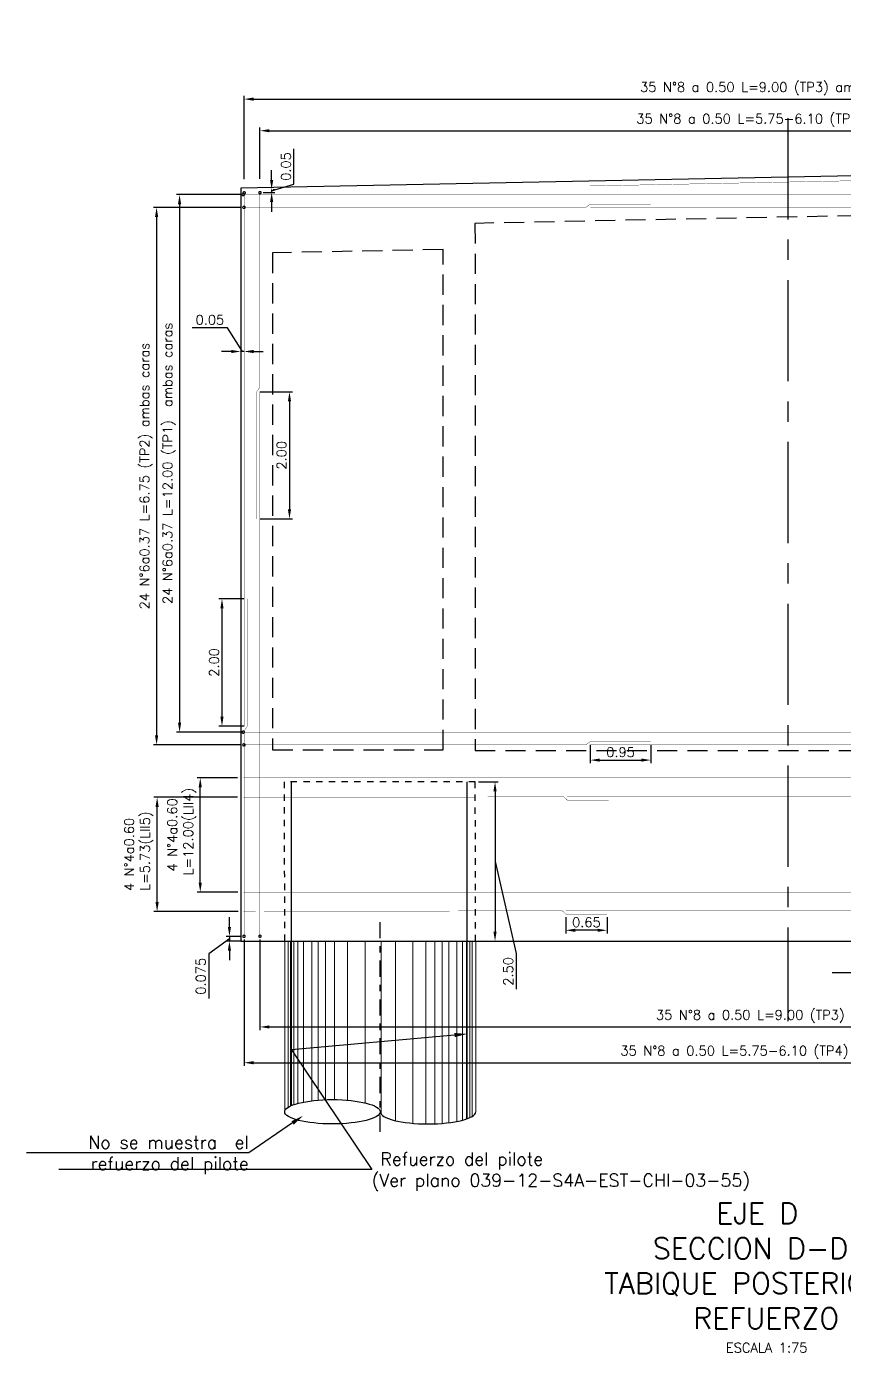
# Model space of a CAD drawing. Header units: metres. Extents: x 1080594 to 1081411, y 976871 to 977162.
# Drawn here: x 1081123.22 to 1081136.06, y 977086.13 to 977106.94 of the extents above; entities that cross this region are included whole.
import ezdxf
from ezdxf import colors
from ezdxf.entities.mleader import LeaderData, LeaderLine
from ezdxf.math import Vec2, Vec3

# ---------------------------------------------------------------- set-up
doc = ezdxf.new("R2010")
doc.units = ezdxf.units.M
doc.header["$LTSCALE"] = 25.4
for name, pattern in [('CENTER', [2, 1.25, -0.25, 0.25, -0.25]), ('DASHDOT', [1, 0.5, -0.25, 0, -0.25]), ('HIDDEN', [0.375, 0.25, -0.125])]:
    doc.linetypes.add(name, pattern=pattern)
for name, color, linetype in [('CONTRAPESO', 3, 'Continuous'), ('COT', 1, 'Continuous'), ('DIMCONTRAPESO', 1, 'Continuous'), ('EJE VIA', 10, 'CENTER'), ('EJE-D', 11, 'DASHDOT'), ('PROY', 9, 'HIDDEN'), ('PROYECC', 251, 'HIDDEN'), ('REF', 6, 'Continuous'), ('REF V', 6, 'Continuous'), ('REGL175', 7, 'Continuous')]:
    doc.layers.add(name, color=color, linetype=linetype)
for name, color, linetype, lineweight in [('COTA', 1, 'Continuous', 30), ('COTACIM', 20, 'Continuous', 5), ('EJEPILOTE', 145, 'DASHDOT', 30), ('OTROS', 8, 'Continuous', 5), ('REF 7', 210, 'Continuous', 30)]:
    doc.layers.add(name, color=color, linetype=linetype, lineweight=lineweight)
doc.styles.add('romans', font='romans.shx')
doc.dimstyles.new('Copy 75', dxfattribs={"dimtxt": 0.15, "dimasz": 0.15, "dimexe": 0.05, "dimexo": 0.05, "dimgap": 0.05, "dimtad": 1, "dimzin": 0, "dimdsep": 46, "dimtxsty": 'romans', "dimcen": 0.002, "dimclrd": 1, "dimclre": 1, "dimclrt": 3, "dimadec": 4, "dimazin": 0, "dimtfac": 1, "dimtofl": 0, "dimtmove": 1, "dimatfit": 3, "dimfxl": 1, "dimtolj": 1, "dimtzin": 0, "dimarcsym": 1})

# ---------------------------------------------------------------- blocks, each defined once
blk = doc.blocks.new('*D641')
at = {"layer": 'COTA', "color": 1, "lineweight": -2, "transparency": 16777216}
for p, q in [((1081126.633, 977104.547), (1081126.633, 977105.852)), ((1081143.462, 977104.547), (1081143.462, 977105.852)), ((1081126.783, 977105.802), (1081143.312, 977105.802))]:
    blk.add_line(p, q, dxfattribs=at)
at = {"layer": 'COTA', "color": 1, "transparency": 16777216}
for points in [[(1081126.783, 977105.827), (1081126.783, 977105.777), (1081126.633, 977105.802)], [(1081143.312, 977105.827), (1081143.312, 977105.777), (1081143.462, 977105.802)]]:
    blk.add_solid(points, dxfattribs=at)
at = {"layer": 'Defpoints', "color": 0, "transparency": 16777216}
for p in [(1081143.462, 977105.802), (1081126.633, 977104.497), (1081143.462, 977104.497)]:
    blk.add_point(p, dxfattribs=at)
at = {"layer": 'COTA', "color": 3, "transparency": 16777216, "insert": (1081135.048, 977105.966), "char_height": 0.15, "attachment_point": 5, "style": 'romans'}
blk.add_mtext('\\A1;35 N°8 a 0.50 L=9.00 (TP3) ambas caras', dxfattribs=at)
blk = doc.blocks.new('*D696')
at = {"layer": 'COTA', "color": 1, "lineweight": -2, "transparency": 16777216}
for p, q in [((1081126.636, 977097.96), (1081126.237, 977097.96)), ((1081126.287, 977097.81), (1081126.287, 977096.11)), ((1081126.636, 977095.96), (1081126.237, 977095.96))]:
    blk.add_line(p, q, dxfattribs=at)
at = {"layer": 'COTA', "color": 1, "transparency": 16777216}
for points in [[(1081126.262, 977097.81), (1081126.312, 977097.81), (1081126.287, 977097.96)], [(1081126.262, 977096.11), (1081126.312, 977096.11), (1081126.287, 977095.96)]]:
    blk.add_solid(points, dxfattribs=at)
at = {"layer": 'Defpoints', "color": 0, "transparency": 16777216}
for p in [(1081126.686, 977097.96), (1081126.287, 977095.96), (1081126.686, 977095.96)]:
    blk.add_point(p, dxfattribs=at)
at = {"layer": 'COTA', "color": 3, "transparency": 16777216, "insert": (1081126.162, 977096.96), "char_height": 0.15, "attachment_point": 5, "rotation": 90, "style": 'romans'}
blk.add_mtext('\\A1;2.00', dxfattribs=at)
blk = doc.blocks.new('*D642')
at = {"layer": 'Defpoints', "color": 0, "transparency": 16777216}
for p in [(1081126.582, 977101.841), (1081126.582, 977101.841), (1081126.633, 977101.841)]:
    blk.add_point(p, dxfattribs=at)
at = {"layer": 'DIMCONTRAPESO', "color": 1, "lineweight": -2, "transparency": 16777216}
for p, q in [((1081126.376, 977102.213), (1081125.819, 977102.213)), ((1081126.608, 977101.841), (1081126.376, 977102.213)), ((1081126.432, 977101.841), (1081126.282, 977101.841)), ((1081126.633, 977101.841), (1081126.582, 977101.841)), ((1081126.783, 977101.841), (1081126.933, 977101.841))]:
    blk.add_line(p, q, dxfattribs=at)
at = {"layer": 'DIMCONTRAPESO', "color": 1, "transparency": 16777216}
for points in [[(1081126.432, 977101.866), (1081126.432, 977101.816), (1081126.582, 977101.841)], [(1081126.783, 977101.866), (1081126.783, 977101.816), (1081126.633, 977101.841)]]:
    blk.add_solid(points, dxfattribs=at)
at = {"layer": 'DIMCONTRAPESO', "color": 3, "transparency": 16777216, "insert": (1081126.097, 977102.338), "char_height": 0.15, "attachment_point": 5, "style": 'romans'}
blk.add_mtext('\\A1;0.05', dxfattribs=at)
blk = doc.blocks.new('*D697')
at = {"layer": 'Defpoints', "color": 0, "transparency": 16777216}
for p in [(1081126.404, 977092.587), (1081126.633, 977092.661), (1081126.633, 977092.587)]:
    blk.add_point(p, dxfattribs=at)
at = {"layer": 'DIMCONTRAPESO', "color": 1, "lineweight": -2, "transparency": 16777216}
for p, q in [((1081126.404, 977092.811), (1081126.404, 977092.961)), ((1081126.404, 977092.624), (1081126.079, 977092.385)), ((1081126.583, 977092.661), (1081126.354, 977092.661)), ((1081126.583, 977092.587), (1081126.354, 977092.587)), ((1081126.404, 977092.661), (1081126.404, 977092.587)), ((1081126.079, 977092.385), (1081126.079, 977091.685)), ((1081126.404, 977092.437), (1081126.404, 977092.287))]:
    blk.add_line(p, q, dxfattribs=at)
at = {"layer": 'DIMCONTRAPESO', "color": 1, "transparency": 16777216}
for points in [[(1081126.379, 977092.811), (1081126.429, 977092.811), (1081126.404, 977092.661)], [(1081126.379, 977092.437), (1081126.429, 977092.437), (1081126.404, 977092.587)]]:
    blk.add_solid(points, dxfattribs=at)
at = {"layer": 'DIMCONTRAPESO', "color": 3, "transparency": 16777216, "insert": (1081125.954, 977092.035), "char_height": 0.15, "attachment_point": 5, "rotation": 90, "style": 'romans'}
blk.add_mtext('\\A1;0.075', dxfattribs=at)
blk = doc.blocks.new('*D699')
at = {"layer": 'Defpoints', "color": 0, "transparency": 16777216}
for p in [(1081126.833, 977101.21), (1081126.833, 977099.214), (1081127.347, 977099.214)]:
    blk.add_point(p, dxfattribs=at)
at = {"layer": 'DIMCONTRAPESO', "color": 1, "lineweight": -2, "transparency": 16777216}
for p, q in [((1081126.883, 977101.21), (1081127.397, 977101.21)), ((1081127.347, 977101.06), (1081127.347, 977099.364)), ((1081126.883, 977099.214), (1081127.397, 977099.214))]:
    blk.add_line(p, q, dxfattribs=at)
at = {"layer": 'DIMCONTRAPESO', "color": 1, "transparency": 16777216}
for points in [[(1081127.322, 977101.06), (1081127.372, 977101.06), (1081127.347, 977101.21)], [(1081127.322, 977099.364), (1081127.372, 977099.364), (1081127.347, 977099.214)]]:
    blk.add_solid(points, dxfattribs=at)
at = {"layer": 'DIMCONTRAPESO', "color": 3, "transparency": 16777216, "insert": (1081127.222, 977100.212), "char_height": 0.15, "attachment_point": 5, "rotation": 90, "style": 'romans'}
blk.add_mtext('\\A1;2.00', dxfattribs=at)
blk = doc.blocks.new('*D646')
at = {"layer": 'Defpoints', "color": 0, "transparency": 16777216}
for p in [(1081127.041, 977104.385), (1081126.883, 977104.335), (1081127.067, 977104.335)]:
    blk.add_point(p, dxfattribs=at)
at = {"layer": 'DIMCONTRAPESO', "color": 1, "lineweight": -2, "transparency": 16777216}
for p, q in [((1081127.417, 977104.465), (1081127.417, 977105.022)), ((1081127.067, 977104.535), (1081127.067, 977104.685)), ((1081127.067, 977104.36), (1081127.417, 977104.465)), ((1081127.067, 977104.385), (1081127.067, 977104.335)), ((1081127.091, 977104.385), (1081127.117, 977104.385)), ((1081126.933, 977104.335), (1081127.117, 977104.335)), ((1081127.067, 977104.185), (1081127.067, 977104.035))]:
    blk.add_line(p, q, dxfattribs=at)
at = {"layer": 'DIMCONTRAPESO', "color": 1, "transparency": 16777216}
for points in [[(1081127.042, 977104.535), (1081127.092, 977104.535), (1081127.067, 977104.385)], [(1081127.042, 977104.185), (1081127.092, 977104.185), (1081127.067, 977104.335)]]:
    blk.add_solid(points, dxfattribs=at)
at = {"layer": 'DIMCONTRAPESO', "color": 3, "transparency": 16777216, "insert": (1081127.292, 977104.744), "char_height": 0.15, "attachment_point": 5, "rotation": 90, "style": 'romans'}
blk.add_mtext('\\A1;0.05', dxfattribs=at)
blk = doc.blocks.new('*D647')
at = {"layer": 'COTA', "color": 1, "lineweight": -2, "transparency": 16777216}
for p, q in [((1081126.883, 977104.549), (1081126.883, 977105.356)), ((1081127.033, 977105.306), (1081143.562, 977105.306)), ((1081143.712, 977104.772), (1081143.712, 977105.356))]:
    blk.add_line(p, q, dxfattribs=at)
at = {"layer": 'COTA', "color": 1, "transparency": 16777216}
for points in [[(1081127.033, 977105.331), (1081127.033, 977105.281), (1081126.883, 977105.306)], [(1081143.562, 977105.331), (1081143.562, 977105.281), (1081143.712, 977105.306)]]:
    blk.add_solid(points, dxfattribs=at)
at = {"layer": 'Defpoints', "color": 0, "transparency": 16777216}
for p in [(1081143.712, 977105.306), (1081143.712, 977104.722), (1081126.883, 977104.499)]:
    blk.add_point(p, dxfattribs=at)
at = {"layer": 'COTA', "color": 3, "transparency": 16777216, "insert": (1081135.298, 977105.47), "char_height": 0.15, "attachment_point": 5, "style": 'romans'}
blk.add_mtext('\\A1;35 N°8 a 0.50 L=5.75-6.10 (TP4) ambas caras', dxfattribs=at)
blk = doc.blocks.new('*D654')
at = {"layer": 'COTA', "color": 1, "lineweight": -2, "transparency": 16777216}
for p, q in [((1081126.586, 977104.103), (1081125.21, 977104.103)), ((1081125.26, 977103.953), (1081125.26, 977095.817)), ((1081126.571, 977095.667), (1081125.21, 977095.667))]:
    blk.add_line(p, q, dxfattribs=at)
at = {"layer": 'COTA', "color": 1, "transparency": 16777216}
for points in [[(1081125.235, 977103.953), (1081125.285, 977103.953), (1081125.26, 977104.103)], [(1081125.235, 977095.817), (1081125.285, 977095.817), (1081125.26, 977095.667)]]:
    blk.add_solid(points, dxfattribs=at)
at = {"layer": 'Defpoints', "color": 0, "transparency": 16777216}
for p in [(1081126.636, 977104.103), (1081125.26, 977095.667), (1081126.621, 977095.667)]:
    blk.add_point(p, dxfattribs=at)
at = {"layer": 'COTA', "color": 3, "transparency": 16777216, "insert": (1081125.095, 977099.885), "char_height": 0.15, "attachment_point": 5, "rotation": 90, "style": 'romans'}
blk.add_mtext('\\A1;24 N°6a0.37 L=6.75 (TP2) ambas caras', dxfattribs=at)
blk = doc.blocks.new('*D701')
at = {"layer": 'Defpoints', "color": 0, "transparency": 16777216}
for p in [(1081132.071, 977095.717), (1081133.021, 977095.717), (1081133.021, 977095.428)]:
    blk.add_point(p, dxfattribs=at)
at = {"layer": 'DIMCONTRAPESO', "color": 1, "lineweight": -2, "transparency": 16777216}
for p, q in [((1081132.071, 977095.667), (1081132.071, 977095.378)), ((1081133.021, 977095.667), (1081133.021, 977095.378)), ((1081132.221, 977095.428), (1081132.871, 977095.428))]:
    blk.add_line(p, q, dxfattribs=at)
at = {"layer": 'DIMCONTRAPESO', "color": 1, "transparency": 16777216}
for points in [[(1081132.221, 977095.453), (1081132.221, 977095.403), (1081132.071, 977095.428)], [(1081132.871, 977095.453), (1081132.871, 977095.403), (1081133.021, 977095.428)]]:
    blk.add_solid(points, dxfattribs=at)
at = {"layer": 'DIMCONTRAPESO', "color": 3, "transparency": 16777216, "insert": (1081132.546, 977095.553), "char_height": 0.15, "attachment_point": 5, "style": 'romans'}
blk.add_mtext('\\A1;0.95', dxfattribs=at)
blk = doc.blocks.new('*D656')
at = {"layer": 'COTA', "color": 1, "lineweight": -2, "transparency": 16777216}
for p, q in [((1081126.586, 977104.303), (1081125.571, 977104.303)), ((1081125.621, 977104.153), (1081125.621, 977096.016)), ((1081126.571, 977095.866), (1081125.571, 977095.866))]:
    blk.add_line(p, q, dxfattribs=at)
at = {"layer": 'COTA', "color": 1, "transparency": 16777216}
for points in [[(1081125.596, 977104.153), (1081125.646, 977104.153), (1081125.621, 977104.303)], [(1081125.596, 977096.016), (1081125.646, 977096.016), (1081125.621, 977095.866)]]:
    blk.add_solid(points, dxfattribs=at)
at = {"layer": 'Defpoints', "color": 0, "transparency": 16777216}
for p in [(1081126.636, 977104.303), (1081125.621, 977095.866), (1081126.621, 977095.866)]:
    blk.add_point(p, dxfattribs=at)
at = {"layer": 'COTA', "color": 3, "transparency": 16777216, "insert": (1081125.457, 977100.085), "char_height": 0.15, "attachment_point": 5, "rotation": 90, "style": 'romans'}
blk.add_mtext('\\A1;24 N°6a0.37 L=12.00 (TP1)  ambas caras', dxfattribs=at)
blk = doc.blocks.new('*D659')
at = {"layer": 'COTA', "color": 1, "lineweight": -2, "transparency": 16777216}
for p, q in [((1081126.883, 977092.614), (1081126.883, 977091.19)), ((1081143.712, 977092.612), (1081143.712, 977091.19)), ((1081127.033, 977091.24), (1081143.562, 977091.24))]:
    blk.add_line(p, q, dxfattribs=at)
at = {"layer": 'COTA', "color": 1, "transparency": 16777216}
for points in [[(1081127.033, 977091.265), (1081127.033, 977091.215), (1081126.883, 977091.24)], [(1081143.562, 977091.265), (1081143.562, 977091.215), (1081143.712, 977091.24)]]:
    blk.add_solid(points, dxfattribs=at)
at = {"layer": 'Defpoints', "color": 0, "transparency": 16777216}
for p in [(1081126.883, 977092.664), (1081143.712, 977092.662), (1081143.712, 977091.24)]:
    blk.add_point(p, dxfattribs=at)
at = {"layer": 'COTA', "color": 3, "transparency": 16777216, "insert": (1081135.298, 977091.404), "char_height": 0.15, "attachment_point": 5, "style": 'romans'}
blk.add_mtext('\\A1;35 N°8 a 0.50 L=9.00 (TP3) ambas caras', dxfattribs=at)
blk = doc.blocks.new('*D660')
at = {"layer": 'COTA', "color": 1, "lineweight": -2, "transparency": 16777216}
for p, q in [((1081126.633, 977092.611), (1081126.633, 977090.628)), ((1081143.462, 977092.612), (1081143.462, 977090.628)), ((1081126.783, 977090.678), (1081143.312, 977090.678))]:
    blk.add_line(p, q, dxfattribs=at)
at = {"layer": 'COTA', "color": 1, "transparency": 16777216}
for points in [[(1081126.783, 977090.703), (1081126.783, 977090.653), (1081126.633, 977090.678)], [(1081143.312, 977090.703), (1081143.312, 977090.653), (1081143.462, 977090.678)]]:
    blk.add_solid(points, dxfattribs=at)
at = {"layer": 'Defpoints', "color": 0, "transparency": 16777216}
for p in [(1081126.633, 977092.661), (1081143.462, 977092.662), (1081143.462, 977090.678)]:
    blk.add_point(p, dxfattribs=at)
at = {"layer": 'COTA', "color": 3, "transparency": 16777216, "insert": (1081135.048, 977090.842), "char_height": 0.15, "attachment_point": 5, "style": 'romans'}
blk.add_mtext('\\A1;35 N°8 a 0.50 L=5.75-6.10 (TP4) ambas caras', dxfattribs=at)
blk = doc.blocks.new('*D687')
at = {"layer": 'Defpoints', "color": 0, "transparency": 16777216}
for p in [(1081131.685, 977093.012), (1081132.335, 977093.012), (1081131.685, 977092.757)]:
    blk.add_point(p, dxfattribs=at)
at = {"layer": 'EJE-D', "color": 1, "lineweight": -2, "transparency": 16777216}
for p, q in [((1081131.685, 977092.962), (1081131.685, 977092.707)), ((1081132.335, 977092.962), (1081132.335, 977092.707)), ((1081132.185, 977092.757), (1081131.835, 977092.757))]:
    blk.add_line(p, q, dxfattribs=at)
at = {"layer": 'EJE-D', "color": 1, "transparency": 16777216}
for points in [[(1081131.835, 977092.782), (1081131.835, 977092.732), (1081131.685, 977092.757)], [(1081132.185, 977092.782), (1081132.185, 977092.732), (1081132.335, 977092.757)]]:
    blk.add_solid(points, dxfattribs=at)
at = {"layer": 'EJE-D', "color": 3, "transparency": 16777216, "insert": (1081132.01, 977092.882), "char_height": 0.15, "attachment_point": 5, "style": 'romans'}
blk.add_mtext('\\A1;0.65', dxfattribs=at)
blk = doc.blocks.new('*D609')
at = {"layer": 'Defpoints', "color": 0, "transparency": 16777216}
for p in [(1081125.946, 977095.15), (1081126.582, 977095.15), (1081126.588, 977093.356)]:
    blk.add_point(p, dxfattribs=at)
at = {"layer": 'DIMCONTRAPESO', "color": 1, "lineweight": -2, "transparency": 16777216}
for p, q in [((1081126.532, 977095.15), (1081125.896, 977095.15)), ((1081125.946, 977093.506), (1081125.946, 977095)), ((1081126.538, 977093.356), (1081125.896, 977093.356))]:
    blk.add_line(p, q, dxfattribs=at)
at = {"layer": 'DIMCONTRAPESO', "color": 1, "transparency": 16777216}
for points in [[(1081125.921, 977095), (1081125.971, 977095), (1081125.946, 977095.15)], [(1081125.921, 977093.506), (1081125.971, 977093.506), (1081125.946, 977093.356)]]:
    blk.add_solid(points, dxfattribs=at)
at = {"layer": 'DIMCONTRAPESO', "color": 3, "transparency": 16777216, "insert": (1081125.657, 977094.253), "char_height": 0.15, "attachment_point": 5, "rotation": 90, "style": 'romans'}
blk.add_mtext('\\A1;4 N°4a0.60\\P L=12.00(LII4)', dxfattribs=at)
blk = doc.blocks.new('*D610')
at = {"layer": 'Defpoints', "color": 0, "transparency": 16777216}
for p in [(1081125.268, 977094.844), (1081126.582, 977094.844), (1081126.589, 977093.05)]:
    blk.add_point(p, dxfattribs=at)
at = {"layer": 'DIMCONTRAPESO', "color": 1, "lineweight": -2, "transparency": 16777216}
for p, q in [((1081126.532, 977094.844), (1081125.218, 977094.844)), ((1081125.268, 977093.2), (1081125.268, 977094.694)), ((1081126.539, 977093.05), (1081125.218, 977093.05))]:
    blk.add_line(p, q, dxfattribs=at)
at = {"layer": 'DIMCONTRAPESO', "color": 1, "transparency": 16777216}
for points in [[(1081125.243, 977094.694), (1081125.293, 977094.694), (1081125.268, 977094.844)], [(1081125.243, 977093.2), (1081125.293, 977093.2), (1081125.268, 977093.05)]]:
    blk.add_solid(points, dxfattribs=at)
at = {"layer": 'DIMCONTRAPESO', "color": 3, "transparency": 16777216, "insert": (1081124.979, 977093.947), "char_height": 0.15, "attachment_point": 5, "rotation": 90, "style": 'romans'}
blk.add_mtext('\\A1;4 N°4a0.60\\P L=5.73(LII5)', dxfattribs=at)
blk = doc.blocks.new('*D694')
at = {"layer": 'COTA', "color": 1, "lineweight": -2, "transparency": 16777216}
for p, q in [((1081130.315, 977095.089), (1081130.625, 977095.089)), ((1081130.575, 977094.939), (1081130.575, 977092.737)), ((1081130.575, 977093.838), (1081130.908, 977092.391)), ((1081130.323, 977092.587), (1081130.625, 977092.587)), ((1081130.908, 977092.391), (1081130.908, 977091.834))]:
    blk.add_line(p, q, dxfattribs=at)
at = {"layer": 'COTA', "color": 1, "transparency": 16777216}
for points in [[(1081130.55, 977094.939), (1081130.6, 977094.939), (1081130.575, 977095.089)], [(1081130.55, 977092.737), (1081130.6, 977092.737), (1081130.575, 977092.587)]]:
    blk.add_solid(points, dxfattribs=at)
at = {"layer": 'Defpoints', "color": 0, "transparency": 16777216}
for p in [(1081130.265, 977095.089), (1081130.273, 977092.587), (1081130.575, 977092.587)]:
    blk.add_point(p, dxfattribs=at)
at = {"layer": 'COTA', "color": 3, "transparency": 16777216, "insert": (1081130.783, 977092.112), "char_height": 0.15, "attachment_point": 5, "rotation": 90, "style": 'romans'}
blk.add_mtext('\\A1;2.50', dxfattribs=at)

msp = doc.modelspace()

# ---------------------------------------------------------------- linework, layer by layer
at = {"layer": 'CONTRAPESO'}
msp.add_lwpolyline([(1081143.762128, 977104.748331), (1081126.581998, 977104.404869), (1081126.581998, 977095.586651), (1081126.581998, 977095.586651), (1081126.581998, 977092.586651), (1081143.768998, 977092.586651), (1081143.768998, 977095.586651), (1081143.768998, 977095.586651)], close=True, dxfattribs=at)
at = {"layer": 'COT'}
msp.add_ellipse((1081128.021737, 977089.908756), major_axis=(0.750261, 0), ratio=0.25438133, dxfattribs=at)
msp.add_ellipse((1081129.522258, 977089.908756), major_axis=(0.750261, 0), ratio=0.25438133, start_param=3.141592654, end_param=6.283185307, dxfattribs=at)
at = {"layer": 'EJE VIA', "ltscale": 0.05}
msp.add_lwpolyline([(1081135.171998, 977105.501523), (1081135.171998, 977091.332932)], dxfattribs=at)
at = {"layer": 'EJEPILOTE', "ltscale": 0.02}
msp.add_line((1081128.773359, 977089.59443), (1081128.773359, 977092.885398), dxfattribs=at)
at = {"layer": 'OTROS'}
for p, q in [((1081127.326934, 977092.586651), (1081127.326934, 977089.980769)), ((1081127.365169, 977092.586651), (1081127.365169, 977090.00111)), ((1081127.41615, 977092.586651), (1081127.41615, 977090.02142)), ((1081127.479875, 977092.586651), (1081127.479875, 977090.040759)), ((1081127.56909, 977092.586651), (1081127.56909, 977090.06096)), ((1081127.696541, 977092.586651), (1081127.696541, 977090.080748)), ((1081127.798501, 977092.586651), (1081127.798501, 977090.090964)), ((1081127.913206, 977092.586651), (1081127.913206, 977090.097601)), ((1081128.053402, 977092.586651), (1081128.053402, 977090.099438)), ((1081128.260406, 977092.586651), (1081128.260406, 977090.089694)), ((1081128.534113, 977092.586651), (1081128.534113, 977090.04817)), ((1081128.787359, 977092.586651), (1081128.787359, 977089.870333)), ((1081129.009882, 977092.586651), (1081129.009882, 977089.776367)), ((1081129.283589, 977092.586651), (1081129.283589, 977089.727818)), ((1081129.490593, 977092.586651), (1081129.490593, 977089.718073)), ((1081129.630789, 977092.586651), (1081129.630789, 977089.719911)), ((1081129.745494, 977092.586651), (1081129.745494, 977089.726547)), ((1081129.847454, 977092.586651), (1081129.847454, 977089.736763)), ((1081129.974905, 977092.586651), (1081129.974905, 977089.756551)), ((1081130.06412, 977092.586651), (1081130.06412, 977089.776367)), ((1081130.127845, 977092.586651), (1081130.127845, 977089.796092)), ((1081130.178826, 977092.586651), (1081130.178826, 977089.816401)), ((1081130.217061, 977092.586651), (1081130.217061, 977089.836743)), ((1081127.479875, 977089.776752), (1081127.479875, 977089.776367))]:
    msp.add_line(p, q, dxfattribs=at)
msp.add_lwpolyline([(1081127.271476, 977089.908756), (1081127.271476, 977092.586651), (1081130.272519, 977092.586651), (1081130.272519, 977089.908756)], dxfattribs=at)
at = {"layer": 'PROY', "color": 252, "ltscale": 0.05}
for points in [[(1081140.081945, 977095.562387), (1081140.081883, 977104.048815), (1081130.260528, 977103.852388), (1081130.261763, 977095.58055), (1081140.08171, 977095.58055), (1081140.081945, 977095.562387)], [(1081129.761945, 977095.586651), (1081129.760783, 977103.442313), (1081127.081802, 977103.388734), (1081127.081998, 977095.586651), (1081129.761945, 977095.586651), (1081129.761945, 977095.586651)]]:
    msp.add_lwpolyline(points, dxfattribs=at)
at = {"layer": 'PROYECC', "color": 14, "ltscale": 0.01}
msp.add_lwpolyline([(1081127.267943, 977092.586651), (1081130.268985, 977092.586651), (1081130.264863, 977095.088679), (1081127.263821, 977095.088679)], close=True, dxfattribs=at)
at = {"layer": 'REF', "ltscale": 0.1, "const_width": 0.005}
for points in [[(1081143.712184, 977104.671451), (1081132.064392, 977104.438586)], [(1081126.621284, 977104.303259), (1081138.271847, 977104.303259)], [(1081133.02134, 977104.153207), (1081132.070683, 977104.153226), (1081131.999789, 977104.103321), (1081126.631883, 977104.103411)], [(1081143.722661, 977104.103092), (1081132.072097, 977104.103319)], [(1081126.621284, 977095.866636), (1081138.271847, 977095.866636)], [(1081133.02134, 977095.716584), (1081132.070683, 977095.716603), (1081131.999789, 977095.666697), (1081126.631883, 977095.666788)], [(1081143.722661, 977095.666469), (1081132.072097, 977095.666696)], [(1081126.624614, 977095.150637), (1081138.61039, 977095.150637)], [(1081132.359747, 977094.800117), (1081131.709747, 977094.800117), (1081131.657087, 977094.850435), (1081126.624749, 977094.844288)], [(1081143.719716, 977094.850637), (1081131.71207, 977094.850637)], [(1081126.62206, 977093.35642), (1081138.58539, 977093.35642)], [(1081132.334535, 977093.01225), (1081131.684535, 977093.01225), (1081131.631874, 977093.062568), (1081126.622911, 977093.053965)], [(1081143.723436, 977093.062757), (1081131.68521, 977093.062568)]]:
    msp.add_lwpolyline(points, dxfattribs=at)
at = {"layer": 'REF', "ltscale": 0.1, "const_width": 0.02}
for points in [[(1081126.653683, 977104.330011, -1), (1081126.617683, 977104.330011, -1)], [(1081126.901336, 977104.333417, -1), (1081126.865336, 977104.333417, -1)], [(1081126.639284, 977104.303259, -1), (1081126.603284, 977104.303259, -1)], [(1081126.613883, 977104.10341, 1), (1081126.649883, 977104.103409, 1)], [(1081126.639284, 977095.866636, -1), (1081126.603284, 977095.866636, -1)], [(1081126.613883, 977095.666787, 1), (1081126.649883, 977095.666786, 1)]]:
    msp.add_lwpolyline(points, format="xyb", close=True, dxfattribs=at)
at = {"layer": 'REF 7', "ltscale": 0.1}
for points in [[(1081127.378188, 977090.012743), (1081127.378188, 977095.088679)], [(1081130.136921, 977089.804761), (1081130.136921, 977095.088679)]]:
    msp.add_lwpolyline(points, dxfattribs=at)
at = {"layer": 'REF V', "ltscale": 0.1, "const_width": 0.005}
for points in [[(1081126.635683, 977104.330011), (1081126.635683, 977095.960234), (1081126.635683, 977095.960234)], [(1081126.833429, 977099.21431), (1081126.833429, 977101.209999), (1081126.883336, 977101.280891), (1081126.883336, 977104.333417)], [(1081126.883429, 977092.663651), (1081126.88334, 977101.214224), (1081126.88334, 977101.214224)], [(1081126.6856, 977097.960233), (1081126.6856, 977095.959675), (1081126.635693, 977095.888782), (1081126.633252, 977092.661352)]]:
    msp.add_lwpolyline(points, dxfattribs=at)
at = {"layer": 'REF V', "ltscale": 0.1, "const_width": 0.02}
for points in [[(1081126.865429, 977092.663651, 1), (1081126.901429, 977092.663651, 1)], [(1081126.651252, 977092.661352, -1), (1081126.615252, 977092.661352, -1)]]:
    msp.add_lwpolyline(points, format="xyb", close=True, dxfattribs=at)

# ---------------------------------------------------------------- texts
at = {"layer": 'REGL175', "insert": (1081126.83501, 977088.481095), "char_height": 0.33, "width": 14.49150363, "attachment_point": 1, "style": 'romans'}
msp.add_mtext('\\pi7.21516;{\\C0;EJE D\\P\\pi6.2173;SECCION D-D\\P\\pi5.45516;TABIQUE POSTERIOR \\P\\pi6.85289;REFUERZO\\P\\pi7.36717;\\H0.45455x;\\C3;ESCALA 1:75}', dxfattribs=at)

# ---------------------------------------------------------------- dimensions: what is measured, and where the dimension line sits
at = {"layer": 'COTA'}
for base, p1, p2, text, picture, middle in [((1081143.461998, 977105.801992), (1081126.633336, 977104.49739), (1081143.461998, 977104.49739), '35 N°8 a 0.50 L=9.00 (TP3) ambas caras', '*D641', (1081135.047667, 977105.966278)), ((1081143.712091, 977105.306151), (1081126.883336, 977104.498938), (1081143.712091, 977104.72154), '35 N°8 a 0.50 L=5.75-6.10 (TP4) ambas caras', '*D647', (1081135.297713, 977105.470437)), ((1081143.461914, 977090.678061), (1081126.633252, 977092.661352), (1081143.461914, 977092.662071), '35 N°8 a 0.50 L=5.75-6.10 (TP4) ambas caras', '*D660', (1081135.047583, 977090.842347)), ((1081143.712091, 977091.2397), (1081126.883429, 977092.663651), (1081143.712091, 977092.661819), '35 N°8 a 0.50 L=9.00 (TP3) ambas caras', '*D659', (1081135.29776, 977091.403986))]:
    dim = msp.add_linear_dim(base=base, p1=p1, p2=p2, text=text, dimstyle='Copy 75', dxfattribs=at)
    dim.commit()
    dim.dimension.update_dxf_attribs({"geometry": picture, "text_midpoint": middle})
for base, p1, p2, text, picture, middle in [((1081125.62131, 977095.866483), (1081126.635683, 977104.303259), (1081126.621284, 977095.866483), '24 N°6a0.37 L=12.00 (TP1)  ambas caras', '*D656', (1081125.457024, 977100.084871)), ((1081125.259577, 977095.666636), (1081126.635683, 977104.103411), (1081126.621284, 977095.666636), '24 N°6a0.37 L=6.75 (TP2) ambas caras', '*D654', (1081125.095291, 977099.885023))]:
    dim = msp.add_linear_dim(base=base, p1=p1, p2=p2, angle=90, text=text, dimstyle='Copy 75', dxfattribs=at)
    dim.commit()
    dim.dimension.update_dxf_attribs({"geometry": picture, "text_midpoint": middle})
dim = msp.add_linear_dim(base=(1081126.287236, 977095.960234), p1=(1081126.6856, 977097.960233), p2=(1081126.6856, 977095.960234), angle=90, dimstyle='Copy 75', dxfattribs=at)
dim.commit()
dim.dimension.update_dxf_attribs({"geometry": '*D696', "text_midpoint": (1081126.162236, 977096.960233)})
at = {"layer": 'COTA', "color": 2}
dim = msp.add_linear_dim(base=(1081130.575314, 977092.586651), p1=(1081130.264863, 977095.088679), p2=(1081130.272519, 977092.586651), angle=90, dimstyle='Copy 75', dxfattribs=at)
dim.commit()
dim.dimension.update_dxf_attribs({"geometry": '*D694', "text_midpoint": (1081130.907795, 977092.341043), "dimtype": 160})
at = {"layer": 'DIMCONTRAPESO', "color": 2}
for base, p1, p2, picture, middle in [((1081127.066595, 977104.334965), (1081127.040655, 977104.384965), (1081126.883336, 977104.334965), '*D646', (1081127.291595, 977104.514965)), ((1081127.347452, 977099.21431), (1081126.833429, 977101.209999), (1081126.833429, 977099.21431), '*D699', (1081127.222452, 977100.212154))]:
    dim = msp.add_linear_dim(base=base, p1=p1, p2=p2, angle=90, dimstyle='Copy 75', dxfattribs=at)
    dim.commit()
    dim.dimension.update_dxf_attribs({"geometry": picture, "text_midpoint": middle})
dim = msp.add_linear_dim(base=(1081126.581998, 977101.840758), p1=(1081126.633336, 977101.840758), p2=(1081126.581998, 977101.840758), dimstyle='Copy 75', dxfattribs=at)
dim.commit()
dim.dimension.update_dxf_attribs({"geometry": '*D642', "text_midpoint": (1081126.325811, 977102.212709), "dimtype": 160})
dim = msp.add_linear_dim(base=(1081133.02134, 977095.42799), p1=(1081132.070683, 977095.716603), p2=(1081133.02134, 977095.716584), dimstyle='Copy 75', dxfattribs=at)
dim.commit()
dim.dimension.update_dxf_attribs({"geometry": '*D701', "text_midpoint": (1081132.546011, 977095.55299)})
at = {"layer": 'DIMCONTRAPESO'}
for base, p1, p2, text, picture, middle in [((1081125.946142, 977095.15007), (1081126.588348, 977093.355853), (1081126.581998, 977095.15007), '4 N°4a0.60\\P L=12.00(LII4)', '*D609', (1081125.946142, 977094.252962)), ((1081125.268099, 977094.843722), (1081126.588744, 977093.049505), (1081126.582394, 977094.843722), '4 N°4a0.60\\P L=5.73(LII5)', '*D610', (1081125.268099, 977093.946614))]:
    dim = msp.add_linear_dim(base=base, p1=p1, p2=p2, angle=90, text=text, dimstyle='Copy 75', dxfattribs=at)
    dim.commit()
    dim.dimension.update_dxf_attribs({"geometry": picture, "text_midpoint": middle, "dimtype": 160})
at = {"layer": 'DIMCONTRAPESO', "color": 2}
dim = msp.add_linear_dim(base=(1081126.403996, 977092.586651), p1=(1081126.633252, 977092.661352), p2=(1081126.633346, 977092.586651), angle=90, dimstyle='Copy 75', override={"dimdec": 3}, dxfattribs=at)
dim.commit()
dim.dimension.update_dxf_attribs({"geometry": '*D697', "text_midpoint": (1081126.078996, 977092.334925), "dimtype": 160})
at = {"layer": 'EJE-D', "color": 2}
dim = msp.add_linear_dim(base=(1081131.684535, 977092.757222), p1=(1081132.334535, 977093.01225), p2=(1081131.684535, 977093.01225), dimstyle='Copy 75', dxfattribs=at)
dim.commit()
dim.dimension.update_dxf_attribs({"geometry": '*D687', "text_midpoint": (1081132.009535, 977092.882222)})

# ---------------------------------------------------------------- leaders
at = {"layer": 'COTACIM'}
ml = msp.add_multileader_mtext('Standard', dxfattribs=at)
ml.set_content('No se muestra\\Pel refuerzo de la\\Plosa inferior', color=3, style='romans')
ml.set_leader_properties(color=256)
ml.build(insert=Vec2(0, 0))
ml.multileader.update_dxf_attribs({"text_left_attachment_type": 6, "text_right_attachment_type": 6, "dogleg_length": 0, "arrow_head_size": 0.15})
ctx = ml.context
ctx.base_point, ctx.char_height, ctx.arrow_head_size, ctx.landing_gap_size, ctx.plane_origin = Vec3(1081137.406473, 977092.088937), 0.15, 0.15, 0, Vec3(1081136.776766, 977090.253434)
ctx.left_attachment, ctx.right_attachment = 6, 6
notes = []
notes.append((ctx, [(0, (1, 1, 0), (1081137.406473, 977092.088937), (1, 0), 0, [(0, [(1081137.084234, 977092.849078)], 0, [])])]))
ctx.mtext.insert, ctx.mtext.flow_direction = Vec3(1081137.406473, 977092.268937), 5
ml = msp.add_multileader_mtext('Standard', dxfattribs=at)
ml.set_content(' Refuerzo del pilote\\P(Ver plano 039-12-S4A-EST-CHI-03-55){\\C4; }', color=3, style='romans')
ml.set_leader_properties(color=1)
ml.build(insert=Vec2(0, 0))
ml.multileader.update_dxf_attribs({"text_left_attachment_type": 6, "text_right_attachment_type": 6, "dogleg_length": 0, "arrow_head_size": 0.2})
ctx = ml.context
ctx.base_point, ctx.char_height, ctx.arrow_head_size, ctx.landing_gap_size, ctx.plane_origin = Vec3(1081128.638226, 977089.000281), 0.2, 0.2, 0, Vec3(1081129.027504, 977089.705385)
ctx.left_attachment, ctx.right_attachment = 6, 6
notes.append((ctx, [(0, (1, 1, 0), (1081128.638226, 977089.000281), (1, 0), 0, [(1, [(1081130.136921, 977091.130321), (1081127.378188, 977090.881979)], 0, [])])]))
ctx.mtext.insert, ctx.mtext.width, ctx.mtext.flow_direction = Vec3(1081128.638226, 977089.266948), 7.37938837, 5
ml = msp.add_multileader_mtext('Standard', dxfattribs=at)
ml.set_content('No se muestra  el refuerzo del pilote', color=3, style='romans')
ml.set_leader_properties(color=1)
ml.build(insert=Vec2(0, 0))
ml.multileader.update_dxf_attribs({"text_left_attachment_type": 6, "text_right_attachment_type": 6, "dogleg_length": 0, "arrow_head_size": 0.2})
ctx = ml.context
ctx.base_point, ctx.char_height, ctx.arrow_head_size, ctx.landing_gap_size, ctx.plane_origin = Vec3(1081123.793479, 977089.262272), 0.2, 0.2, 0, Vec3(1081122.10768, 977088.42129)
ctx.left_attachment, ctx.right_attachment, ctx.text_align_type = 6, 6, 2
notes.append((ctx, [(1, (1, 1, 0), (1081126.707765, 977089.262272), (-1, 0), 0, [(0, [(1081127.561354, 977089.846225)], 0, [])])]))
ctx.mtext.insert, ctx.mtext.width, ctx.mtext.alignment, ctx.mtext.flow_direction = Vec3(1081126.707765, 977089.528939), 3.45605072, 3, 5
for ctx, leaders in notes:
    for number, flags, end, landing, length, lines in leaders:
        leader = LeaderData()
        leader.index, (leader.has_last_leader_line, leader.has_dogleg_vector, leader.attachment_direction) = number, flags
        leader.last_leader_point, leader.dogleg_vector, leader.dogleg_length = Vec3(end), Vec3(landing), length
        for number, points, colour, breaks in lines:
            line = LeaderLine()
            line.index, line.vertices, line.color, line.breaks = number, Vec3.list(points), colors.encode_raw_color(colour), breaks
            leader.lines.append(line)
        ctx.leaders.append(leader)

doc.saveas('drawing.dxf')
